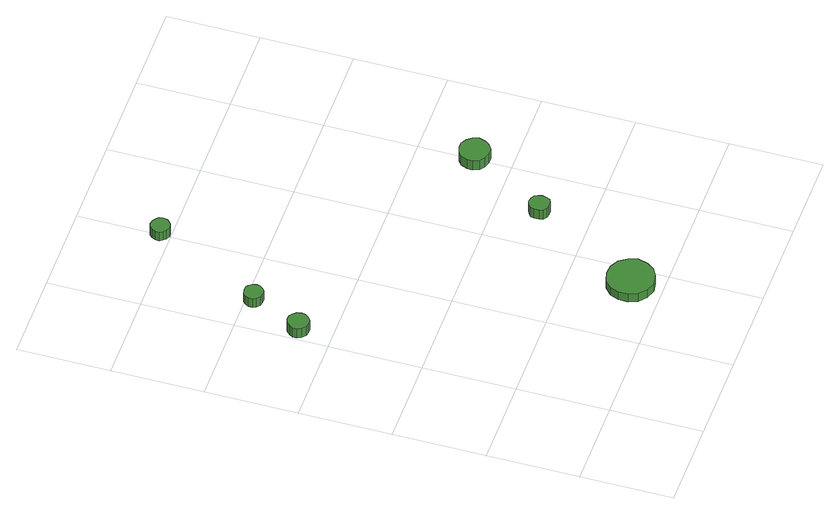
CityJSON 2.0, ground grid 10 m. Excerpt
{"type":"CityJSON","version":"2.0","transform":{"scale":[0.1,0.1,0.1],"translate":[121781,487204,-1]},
"CityObjects":{
"tree1":{"type":"SolitaryVegetationObject","attributes":{"function":"something"},"geometry":[{"type":"MultiSurface","lod":"1","boundaries":[[[0,1,2,3,4,5,6,7,8,9,10,11,12,13,14]],[[15,16,17,18,19,20,21,22,23,24,25,26,27,28,29]],[[0,29,28,1]],[[1,28,27,2]],[[2,27,26,3]],[[3,26,25,4]],[[4,25,24,5]],[[5,24,23,6]],[[6,23,22,7]],[[7,22,21,8]],[[8,21,20,9]],[[9,20,19,10]],[[10,19,18,11]],[[11,18,17,12]],[[12,17,16,13]],[[13,16,15,14]],[[14,15,29,0]]]}]},
"tree2":{"type":"SolitaryVegetationObject","attributes":{"function":"something"},"geometry":[{"type":"MultiSurface","lod":"1","boundaries":[[[30,31,32,33,34,35,36,37,38,39,40,41,42,43,44]],[[45,46,47,48,49,50,51,52,53,54,55,56,57,58,59]],[[30,59,58,31]],[[31,58,57,32]],[[32,57,56,33]],[[33,56,55,34]],[[34,55,54,35]],[[35,54,53,36]],[[36,53,52,37]],[[37,52,51,38]],[[38,51,50,39]],[[39,50,49,40]],[[40,49,48,41]],[[41,48,47,42]],[[42,47,46,43]],[[43,46,45,44]],[[44,45,59,30]]]}]},
"tree3":{"type":"SolitaryVegetationObject","attributes":{"function":"something"},"geometry":[{"type":"MultiSurface","lod":"1","boundaries":[[[60,61,62,63,64,65,66,67,68,69,70,71,72,73,74]],[[75,76,77,78,79,80,81,82,83,84,85,86,87,88,89]],[[60,89,88,61]],[[61,88,87,62]],[[62,87,86,63]],[[63,86,85,64]],[[64,85,84,65]],[[65,84,83,66]],[[66,83,82,67]],[[67,82,81,68]],[[68,81,80,69]],[[69,80,79,70]],[[70,79,78,71]],[[71,78,77,72]],[[72,77,76,73]],[[73,76,75,74]],[[74,75,89,60]]]}]},
"tree4":{"type":"SolitaryVegetationObject","attributes":{"function":"something"},"geometry":[{"type":"MultiSurface","lod":"1","boundaries":[[[90,91,92,93,94,95,96,97,98,99,100,101,102,103,104]],[[105,106,107,108,109,110,111,112,113,114,115,116,117,118,119]],[[90,119,118,91]],[[91,118,117,92]],[[92,117,116,93]],[[93,116,115,94]],[[94,115,114,95]],[[95,114,113,96]],[[96,113,112,97]],[[97,112,111,98]],[[98,111,110,99]],[[99,110,109,100]],[[100,109,108,101]],[[101,108,107,102]],[[102,107,106,103]],[[103,106,105,104]],[[104,105,119,90]]]}]},
"tree5":{"type":"SolitaryVegetationObject","attributes":{"function":"something"},"geometry":[{"type":"MultiSurface","lod":"1","boundaries":[[[120,121,122,123,124,125,126,127,128,129,130,131,132,133,134]],[[135,136,137,138,139,140,141,142,143,144,145,146,147,148,149]],[[120,149,148,121]],[[121,148,147,122]],[[122,147,146,123]],[[123,146,145,124]],[[124,145,144,125]],[[125,144,143,126]],[[126,143,142,127]],[[127,142,141,128]],[[128,141,140,129]],[[129,140,139,130]],[[130,139,138,131]],[[131,138,137,132]],[[132,137,136,133]],[[133,136,135,134]],[[134,135,149,120]]]}]},
"tree6":{"type":"SolitaryVegetationObject","attributes":{"function":"something"},"geometry":[{"type":"MultiSurface","lod":"1","boundaries":[[[150,151,152,153,154,155,156,157,158,159,160,161,162,163,164]],[[165,166,167,168,169,170,171,172,173,174,175,176,177,178,179]],[[150,179,178,151]],[[151,178,177,152]],[[152,177,176,153]],[[153,176,175,154]],[[154,175,174,155]],[[155,174,173,156]],[[156,173,172,157]],[[157,172,171,158]],[[158,171,170,159]],[[159,170,169,160]],[[160,169,168,161]],[[161,168,167,162]],[[162,167,166,163]],[[163,166,165,164]],[[164,165,179,150]]]}]}
},
"vertices":[
[25,336,20],[24,341,20],[21,345,20],[17,348,20],[12,348,20],[8,347,20],[4,343,20],[2,339,20],[2,334,20],[4,330,20],[8,326,20],[12,325,20],[17,325,20],[21,328,20],[24,332,20],[24,332,7],[21,328,7],[17,325,7],[12,325,7],[8,326,7],[4,330,7],[2,334,7],[2,339,7],[4,343,7],[8,347,7],[12,348,7],[17,348,7],[21,345,7],[24,341,7],[25,336,7],
[49,392,21],[48,396,21],[45,400,21],[42,402,21],[37,402,21],[33,401,21],[30,398,21],[28,394,21],[28,390,21],[30,386,21],[33,383,21],[37,382,21],[42,382,21],[45,384,21],[48,388,21],[48,388,9],[45,384,9],[42,382,9],[37,382,9],[33,383,9],[30,386,9],[28,390,9],[28,394,9],[30,398,9],[33,401,9],[37,402,9],[42,402,9],[45,400,9],[48,396,9],[49,392,9],
[205,35,17],[202,45,17],[196,54,17],[187,59,17],[176,60,17],[166,57,17],[158,50,17],[154,40,17],[154,30,17],[158,20,17],[166,13,17],[176,9,17],[187,11,17],[196,16,17],[202,24,17],[202,24,6],[196,16,6],[187,11,6],[176,9,6],[166,13,6],[158,20,6],[154,30,6],[154,40,6],[158,50,6],[166,57,6],[176,60,6],[187,59,6],[196,54,6],[202,45,6],[205,35,6],
[109,511,23],[108,515,23],[105,518,23],[102,520,23],[97,521,23],[93,520,23],[90,517,23],[88,513,23],[88,508,23],[90,505,23],[93,502,23],[97,500,23],[102,501,23],[105,503,23],[108,506,23],[108,506,11],[105,503,11],[102,501,11],[97,500,11],[93,502,11],[90,505,11],[88,508,11],[88,513,11],[90,517,11],[93,520,11],[97,521,11],[102,520,11],[105,518,11],[108,515,11],[109,511,11],
[260,155,19],[259,159,19],[257,163,19],[253,165,19],[248,166,19],[244,164,19],[240,161,19],[239,157,19],[239,152,19],[240,148,19],[244,145,19],[248,144,19],[253,144,19],[257,146,19],[259,150,19],[259,150,6],[257,146,6],[253,144,6],[248,144,6],[244,145,6],[240,148,6],[239,152,6],[239,157,6],[240,161,6],[244,164,6],[248,166,6],[253,165,6],[257,163,6],[259,159,6],[260,155,6],
[317,240,21],[315,247,21],[311,252,21],[305,256,21],[298,256,21],[292,254,21],[287,250,21],[284,243,21],[284,237,21],[287,230,21],[292,226,21],[298,224,21],[305,224,21],[311,228,21],[315,233,21],[315,233,8],[311,228,8],[305,224,8],[298,224,8],[292,226,8],[287,230,8],[284,237,8],[284,243,8],[287,250,8],[292,254,8],[298,256,8],[305,256,8],[311,252,8],[315,247,8],[317,240,8]
]}
